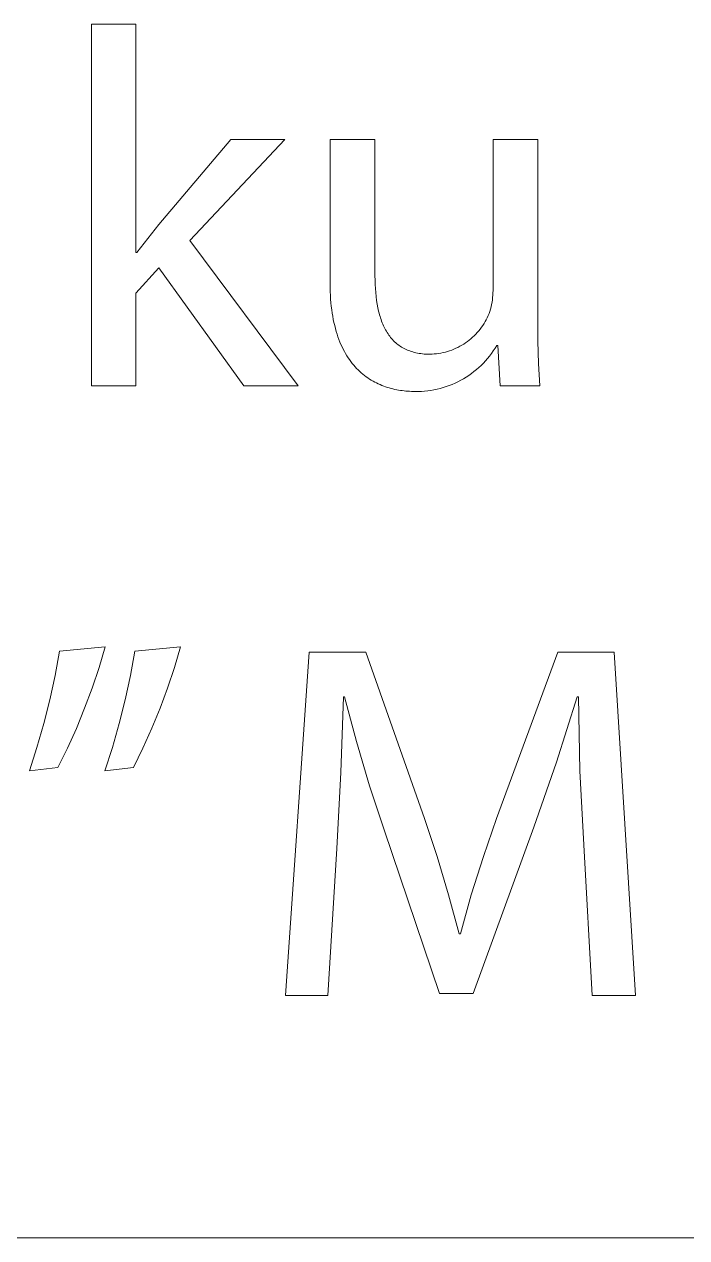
# Model space of a CAD drawing. Header units: millimetres. Extents: x 1383 to 4664, y -160 to 2132.
# Drawn here: x 3965.2 to 4008, y -159.9 to -81.6 of the extents above; entities that cross this region are included whole.
import ezdxf

# ---------------------------------------------------------------- set-up
doc = ezdxf.new("R2010")
doc.units = ezdxf.units.MM
doc.header["$MEASUREMENT"] = 0
doc.layers.add('Domyślny', color=7, linetype='Continuous', true_color=0x000000)

msp = doc.modelspace()

# ---------------------------------------------------------------- linework, layer by layer
at = {"layer": 'Domyślny', "color": 18, "lineweight": 15, "true_color": 0x000000}
for p, q in [((3969.558, -104.971), (3969.558, -81.644)), ((3969.558, -81.644), (3972.421, -81.644)), ((3972.421, -81.644), (3972.421, -96.372)), ((3973.907, -94.559), (3978.561, -89.074)), ((3982.047, -89.074), (3975.906, -95.607)), ((3978.561, -89.074), (3982.047, -89.074)), ((3984.964, -98.378), (3984.964, -89.069)), ((3984.964, -89.069), (3987.859, -89.069)), ((3987.859, -89.069), (3987.859, -97.876)), ((3995.475, -98.826), (3995.475, -89.069)), ((3995.475, -89.069), (3998.37, -89.069)), ((3998.37, -89.069), (3998.37, -100.64)), ((3972.486, -96.372), (3973.907, -94.559)), ((3975.906, -95.607), (3982.899, -104.971)), ((3972.421, -96.372), (3972.486, -96.372)), ((3973.907, -97.356), (3972.421, -98.995)), ((3979.392, -104.971), (3973.907, -97.356)), ((3984.973, -98.889), (3984.964, -98.378)), ((3987.859, -97.876), (3987.862, -98.156)), ((3987.862, -98.156), (3987.87, -98.429)), ((3987.87, -98.429), (3987.884, -98.697)), ((3972.421, -98.995), (3972.421, -104.971)), ((3984.983, -99.135), (3984.973, -98.889)), ((3984.998, -99.375), (3984.983, -99.135)), ((3985.017, -99.609), (3984.998, -99.375)), ((3987.884, -98.697), (3987.904, -98.959)), ((3987.904, -98.959), (3987.929, -99.214)), ((3987.929, -99.214), (3987.961, -99.462)), ((3995.412, -99.58), (3995.434, -99.43)), ((3995.434, -99.43), (3995.452, -99.28)), ((3995.452, -99.28), (3995.465, -99.129)), ((3995.465, -99.129), (3995.472, -98.978)), ((3995.472, -98.978), (3995.475, -98.826)), ((3985.04, -99.837), (3985.017, -99.609)), ((3985.067, -100.06), (3985.04, -99.837)), ((3985.097, -100.277), (3985.067, -100.06)), ((3987.961, -99.462), (3987.999, -99.704)), ((3987.999, -99.704), (3988.044, -99.938)), ((3988.044, -99.938), (3988.095, -100.166)), ((3988.095, -100.166), (3988.123, -100.276)), ((3995.223, -100.312), (3995.271, -100.168)), ((3995.271, -100.168), (3995.313, -100.023)), ((3995.313, -100.023), (3995.351, -99.877)), ((3995.351, -99.877), (3995.384, -99.729)), ((3995.384, -99.729), (3995.412, -99.58)), ((3985.132, -100.489), (3985.097, -100.277)), ((3985.17, -100.694), (3985.132, -100.489)), ((3985.211, -100.895), (3985.17, -100.694)), ((3985.257, -101.09), (3985.211, -100.895)), ((3988.123, -100.276), (3988.152, -100.385)), ((3988.152, -100.385), (3988.183, -100.492)), ((3988.183, -100.492), (3988.217, -100.597)), ((3988.217, -100.597), (3988.251, -100.7)), ((3988.251, -100.7), (3988.288, -100.802)), ((3988.288, -100.802), (3988.326, -100.901)), ((3988.326, -100.901), (3988.366, -100.998)), ((3988.366, -100.998), (3988.408, -101.093)), ((3994.817, -101.076), (3994.896, -100.955)), ((3994.896, -100.955), (3994.97, -100.831)), ((3994.97, -100.831), (3995.04, -100.705)), ((3995.04, -100.705), (3995.106, -100.576)), ((3995.106, -100.576), (3995.167, -100.445)), ((3995.167, -100.445), (3995.223, -100.312)), ((3998.37, -100.64), (3998.377, -102.083)), ((3985.305, -101.279), (3985.257, -101.09)), ((3985.357, -101.464), (3985.305, -101.279)), ((3985.412, -101.643), (3985.357, -101.464)), ((3985.471, -101.817), (3985.412, -101.643)), ((3988.408, -101.093), (3988.452, -101.186)), ((3988.452, -101.186), (3988.498, -101.276)), ((3988.498, -101.276), (3988.545, -101.365)), ((3988.545, -101.365), (3988.595, -101.452)), ((3988.595, -101.452), (3988.646, -101.536)), ((3988.646, -101.536), (3988.699, -101.618)), ((3988.699, -101.618), (3988.754, -101.698)), ((3988.754, -101.698), (3988.811, -101.776)), ((3988.811, -101.776), (3988.87, -101.851)), ((3994.158, -101.84), (3994.264, -101.741)), ((3994.264, -101.741), (3994.365, -101.638)), ((3994.365, -101.638), (3994.463, -101.532)), ((3994.463, -101.532), (3994.558, -101.423)), ((3994.558, -101.423), (3994.648, -101.31)), ((3994.648, -101.31), (3994.735, -101.195)), ((3994.735, -101.195), (3994.817, -101.076)), ((3985.532, -101.985), (3985.471, -101.817)), ((3985.597, -102.149), (3985.532, -101.985)), ((3985.664, -102.308), (3985.597, -102.149)), ((3985.734, -102.462), (3985.664, -102.308)), ((3985.807, -102.611), (3985.734, -102.462)), ((3988.87, -101.851), (3988.932, -101.924)), ((3988.932, -101.924), (3988.995, -101.995)), ((3988.995, -101.995), (3989.06, -102.063)), ((3989.06, -102.063), (3989.127, -102.129)), ((3989.127, -102.129), (3989.196, -102.193)), ((3989.196, -102.193), (3989.267, -102.254)), ((3989.267, -102.254), (3989.341, -102.312)), ((3989.341, -102.312), (3989.416, -102.369)), ((3989.416, -102.369), (3989.494, -102.422)), ((3989.494, -102.422), (3989.574, -102.473)), ((3989.574, -102.473), (3989.656, -102.522)), ((3989.656, -102.522), (3989.74, -102.568)), ((3989.74, -102.568), (3989.826, -102.612)), ((3992.946, -102.612), (3993.078, -102.554)), ((3993.078, -102.554), (3993.208, -102.492)), ((3993.208, -102.492), (3993.336, -102.425)), ((3993.336, -102.425), (3993.462, -102.354)), ((3993.462, -102.354), (3993.585, -102.278)), ((3993.585, -102.278), (3993.706, -102.199)), ((3993.706, -102.199), (3993.823, -102.115)), ((3993.823, -102.115), (3993.938, -102.027)), ((3993.938, -102.027), (3994.05, -101.936)), ((3994.05, -101.936), (3994.158, -101.84)), ((3995.608, -102.551), (3995.496, -102.722)), ((3995.715, -102.377), (3995.608, -102.551)), ((3995.781, -102.377), (3995.715, -102.377)), ((3995.934, -104.967), (3995.781, -102.377)), ((3998.377, -102.083), (3998.421, -103.526)), ((3985.883, -102.755), (3985.807, -102.611)), ((3985.962, -102.894), (3985.883, -102.755)), ((3986.042, -103.029), (3985.962, -102.894)), ((3986.126, -103.159), (3986.042, -103.029)), ((3986.212, -103.285), (3986.126, -103.159)), ((3986.3, -103.406), (3986.212, -103.285)), ((3989.826, -102.612), (3989.915, -102.652)), ((3989.915, -102.652), (3990.006, -102.691)), ((3990.006, -102.691), (3990.099, -102.726)), ((3990.099, -102.726), (3990.194, -102.759)), ((3990.194, -102.759), (3990.292, -102.789)), ((3990.292, -102.789), (3990.392, -102.816)), ((3990.392, -102.816), (3990.494, -102.841)), ((3990.494, -102.841), (3990.599, -102.863)), ((3990.599, -102.863), (3990.706, -102.881)), ((3990.706, -102.881), (3990.816, -102.898)), ((3990.816, -102.898), (3990.927, -102.911)), ((3990.927, -102.911), (3991.042, -102.921)), ((3991.042, -102.921), (3991.158, -102.928)), ((3991.158, -102.928), (3991.278, -102.933)), ((3991.278, -102.933), (3991.399, -102.934)), ((3991.399, -102.934), (3991.544, -102.93)), ((3991.544, -102.93), (3991.688, -102.92)), ((3991.688, -102.92), (3991.831, -102.905)), ((3991.831, -102.905), (3991.975, -102.885)), ((3991.975, -102.885), (3992.117, -102.861)), ((3992.117, -102.861), (3992.258, -102.831)), ((3992.258, -102.831), (3992.399, -102.797)), ((3992.399, -102.797), (3992.538, -102.758)), ((3992.538, -102.758), (3992.675, -102.714)), ((3992.675, -102.714), (3992.811, -102.665)), ((3992.811, -102.665), (3992.946, -102.612)), ((3995.125, -103.209), (3994.99, -103.362)), ((3995.254, -103.051), (3995.125, -103.209)), ((3995.378, -102.888), (3995.254, -103.051)), ((3995.496, -102.722), (3995.378, -102.888)), ((3986.39, -103.523), (3986.3, -103.406)), ((3986.483, -103.636), (3986.39, -103.523)), ((3986.577, -103.744), (3986.483, -103.636)), ((3986.674, -103.848), (3986.577, -103.744)), ((3986.772, -103.948), (3986.674, -103.848)), ((3986.872, -104.044), (3986.772, -103.948)), ((3986.974, -104.135), (3986.872, -104.044)), ((3987.078, -104.223), (3986.974, -104.135)), ((3994.244, -104.057), (3994.081, -104.18)), ((3994.403, -103.929), (3994.244, -104.057)), ((3994.557, -103.795), (3994.403, -103.929)), ((3994.706, -103.655), (3994.557, -103.795)), ((3994.851, -103.511), (3994.706, -103.655)), ((3994.99, -103.362), (3994.851, -103.511)), ((3998.421, -103.526), (3998.501, -104.967)), ((3987.183, -104.307), (3987.078, -104.223)), ((3987.29, -104.387), (3987.183, -104.307)), ((3987.398, -104.464), (3987.29, -104.387)), ((3987.508, -104.536), (3987.398, -104.464)), ((3987.619, -104.605), (3987.508, -104.536)), ((3987.731, -104.671), (3987.619, -104.605)), ((3987.844, -104.733), (3987.731, -104.671)), ((3987.958, -104.791), (3987.844, -104.733)), ((3988.073, -104.846), (3987.958, -104.791)), ((3988.189, -104.898), (3988.073, -104.846)), ((3988.305, -104.947), (3988.189, -104.898)), ((3992.838, -104.879), (3992.648, -104.954)), ((3993.026, -104.798), (3992.838, -104.879)), ((3993.21, -104.71), (3993.026, -104.798)), ((3993.391, -104.616), (3993.21, -104.71)), ((3993.569, -104.516), (3993.391, -104.616)), ((3993.744, -104.41), (3993.569, -104.516)), ((3993.914, -104.298), (3993.744, -104.41)), ((3994.081, -104.18), (3993.914, -104.298)), ((3972.421, -104.971), (3969.558, -104.971)), ((3982.899, -104.971), (3979.392, -104.971)), ((3988.423, -104.992), (3988.305, -104.947)), ((3988.541, -105.034), (3988.423, -104.992)), ((3988.659, -105.073), (3988.541, -105.034)), ((3988.778, -105.11), (3988.659, -105.073)), ((3988.898, -105.143), (3988.778, -105.11)), ((3989.018, -105.173), (3988.898, -105.143)), ((3989.137, -105.201), (3989.018, -105.173)), ((3989.258, -105.226), (3989.137, -105.201)), ((3989.378, -105.248), (3989.258, -105.226)), ((3989.498, -105.268), (3989.378, -105.248)), ((3989.618, -105.285), (3989.498, -105.268)), ((3989.738, -105.299), (3989.618, -105.285)), ((3989.857, -105.311), (3989.738, -105.299)), ((3989.977, -105.321), (3989.857, -105.311)), ((3990.095, -105.329), (3989.977, -105.321)), ((3990.214, -105.334), (3990.095, -105.329)), ((3990.332, -105.337), (3990.214, -105.334)), ((3990.449, -105.338), (3990.332, -105.337)), ((3990.653, -105.338), (3990.449, -105.338)), ((3990.857, -105.33), (3990.653, -105.338)), ((3991.061, -105.316), (3990.857, -105.33)), ((3991.264, -105.294), (3991.061, -105.316)), ((3991.466, -105.266), (3991.264, -105.294)), ((3991.667, -105.231), (3991.466, -105.266)), ((3991.867, -105.189), (3991.667, -105.231)), ((3992.065, -105.14), (3991.867, -105.189)), ((3992.262, -105.085), (3992.065, -105.14)), ((3992.456, -105.023), (3992.262, -105.085)), ((3992.648, -104.954), (3992.456, -105.023)), ((3998.501, -104.967), (3995.934, -104.967)), ((3967.211, -123.67), (3967.5, -122.104)), ((3967.5, -122.104), (3970.45, -121.809)), ((3970.45, -121.809), (3970.053, -123.149)), ((3972.072, -123.672), (3972.351, -122.104)), ((3972.351, -122.104), (3975.312, -121.809)), ((3975.312, -121.809), (3974.915, -123.148)), ((3982.074, -144.306), (3983.615, -122.17)), ((3983.615, -122.17), (3987.264, -122.17)), ((3987.264, -122.17), (3991.044, -132.888)), ((3995.71, -132.888), (3999.654, -122.17)), ((3999.654, -122.17), (4003.292, -122.17)), ((4003.292, -122.17), (4004.68, -144.306)), ((3966.871, -125.226), (3967.211, -123.67)), ((3970.053, -123.149), (3969.611, -124.474)), ((3971.738, -125.229), (3972.072, -123.672)), ((3974.915, -123.148), (3974.473, -124.473)), ((3969.611, -124.474), (3969.122, -125.784)), ((3974.473, -124.473), (3973.986, -125.782)), ((3966.482, -126.771), (3966.871, -125.226)), ((3971.351, -126.773), (3971.738, -125.229)), ((3985.822, -125.032), (3985.653, -129.929)), ((3985.887, -125.032), (3985.822, -125.032)), ((3986.657, -127.923), (3985.887, -125.032)), ((4000.899, -125.032), (3999.574, -129.263)), ((4000.998, -125.032), (4000.899, -125.032)), ((4001.088, -129.815), (4000.998, -125.032)), ((3969.122, -125.784), (3968.589, -127.075)), ((3973.986, -125.782), (3973.455, -127.073)), ((3966.043, -128.302), (3966.482, -126.771)), ((3970.91, -128.304), (3971.351, -126.773)), ((3968.589, -127.075), (3968.012, -128.348)), ((3973.455, -127.073), (3972.881, -128.346)), ((3965.555, -129.818), (3966.043, -128.302)), ((3968.012, -128.348), (3967.391, -129.599)), ((3970.417, -129.818), (3970.91, -128.304)), ((3972.881, -128.346), (3972.264, -129.599)), ((3987.509, -130.79), (3986.657, -127.923)), ((3967.391, -129.599), (3965.555, -129.818)), ((3972.264, -129.599), (3970.417, -129.818)), ((3985.653, -129.929), (3985.395, -134.822)), ((3999.574, -129.263), (3998.102, -133.445)), ((4001.326, -134.592), (4001.088, -129.815)), ((3988.444, -133.631), (3987.509, -130.79)), ((3991.044, -132.888), (3991.863, -135.346)), ((3994.853, -135.343), (3995.71, -132.888)), ((3992.017, -144.175), (3988.444, -133.631)), ((3998.102, -133.445), (3994.202, -144.175)), ((4001.883, -144.306), (4001.326, -134.592)), ((3985.395, -134.822), (3984.805, -144.306)), ((3991.863, -135.346), (3992.61, -137.827)), ((3994.073, -137.824), (3994.853, -135.343)), ((3992.61, -137.827), (3993.284, -140.329)), ((3993.371, -140.329), (3994.073, -137.824)), ((3993.284, -140.329), (3993.371, -140.329)), ((3984.805, -144.306), (3982.074, -144.306)), ((3994.202, -144.175), (3992.017, -144.175)), ((4004.68, -144.306), (4001.883, -144.306)), ((4660.842, -159.944), (1382.856, -159.944)), ((4660.842, -159.944), (3424.001, -159.944))]:
    msp.add_line(p, q, dxfattribs=at)

doc.saveas('drawing.dxf')
